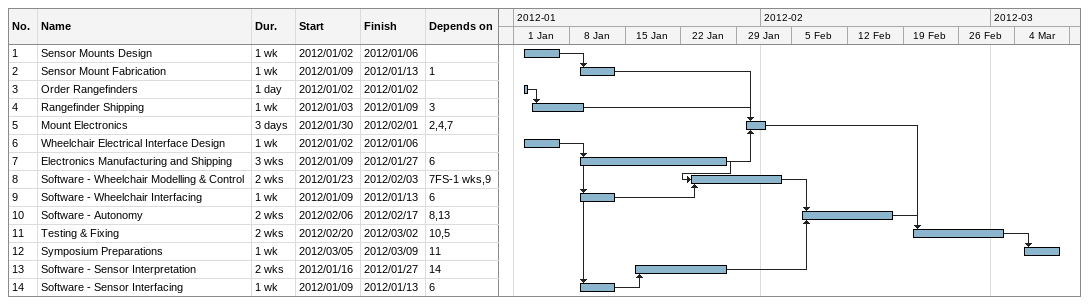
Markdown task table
| ID | Task | Duration | Start | Finish | Predecessors |
|---|---|---|---|---|---|
| 1 | Sensor Mounts Design | 1w | 2012-01-02 | 2012-01-06 |  |
| 2 | Sensor Mount Fabrication | 1w | 2012-01-09 | 2012-01-13 | 1 |
| 3 | Order Rangefinders | 1d | 2012-01-02 | 2012-01-02 |  |
| 4 | Rangefinder Shipping | 1w | 2012-01-03 | 2012-01-09 | 3 |
| 5 | Mount Electronics | 3d | 2012-01-30 | 2012-02-01 | 2, 4, 7 |
| 6 | Wheelchair Electrical Interface Design | 1w | 2012-01-02 | 2012-01-06 |  |
| 7 | Electronics Manufacturing and Shipping | 3w | 2012-01-09 | 2012-01-27 | 6 |
| 8 | Software - Wheelchair Modelling & Control | 2w | 2012-01-23 | 2012-02-03 | 7FS-1w, 9 |
| 9 | Software - Wheelchair Interfacing | 1w | 2012-01-09 | 2012-01-13 | 6 |
| 10 | Software - Autonomy | 2w | 2012-02-06 | 2012-02-17 | 8, 13 |
| 11 | Testing & Fixing | 2w | 2012-02-20 | 2012-03-02 | 10, 5 |
| 12 | Symposium Preparations | 1w | 2012-03-05 | 2012-03-09 | 11 |
| 13 | Software - Sensor Interpretation | 2w | 2012-01-16 | 2012-01-27 | 14 |
| 14 | Software - Sensor Interfacing | 1w | 2012-01-09 | 2012-01-13 | 6 |
